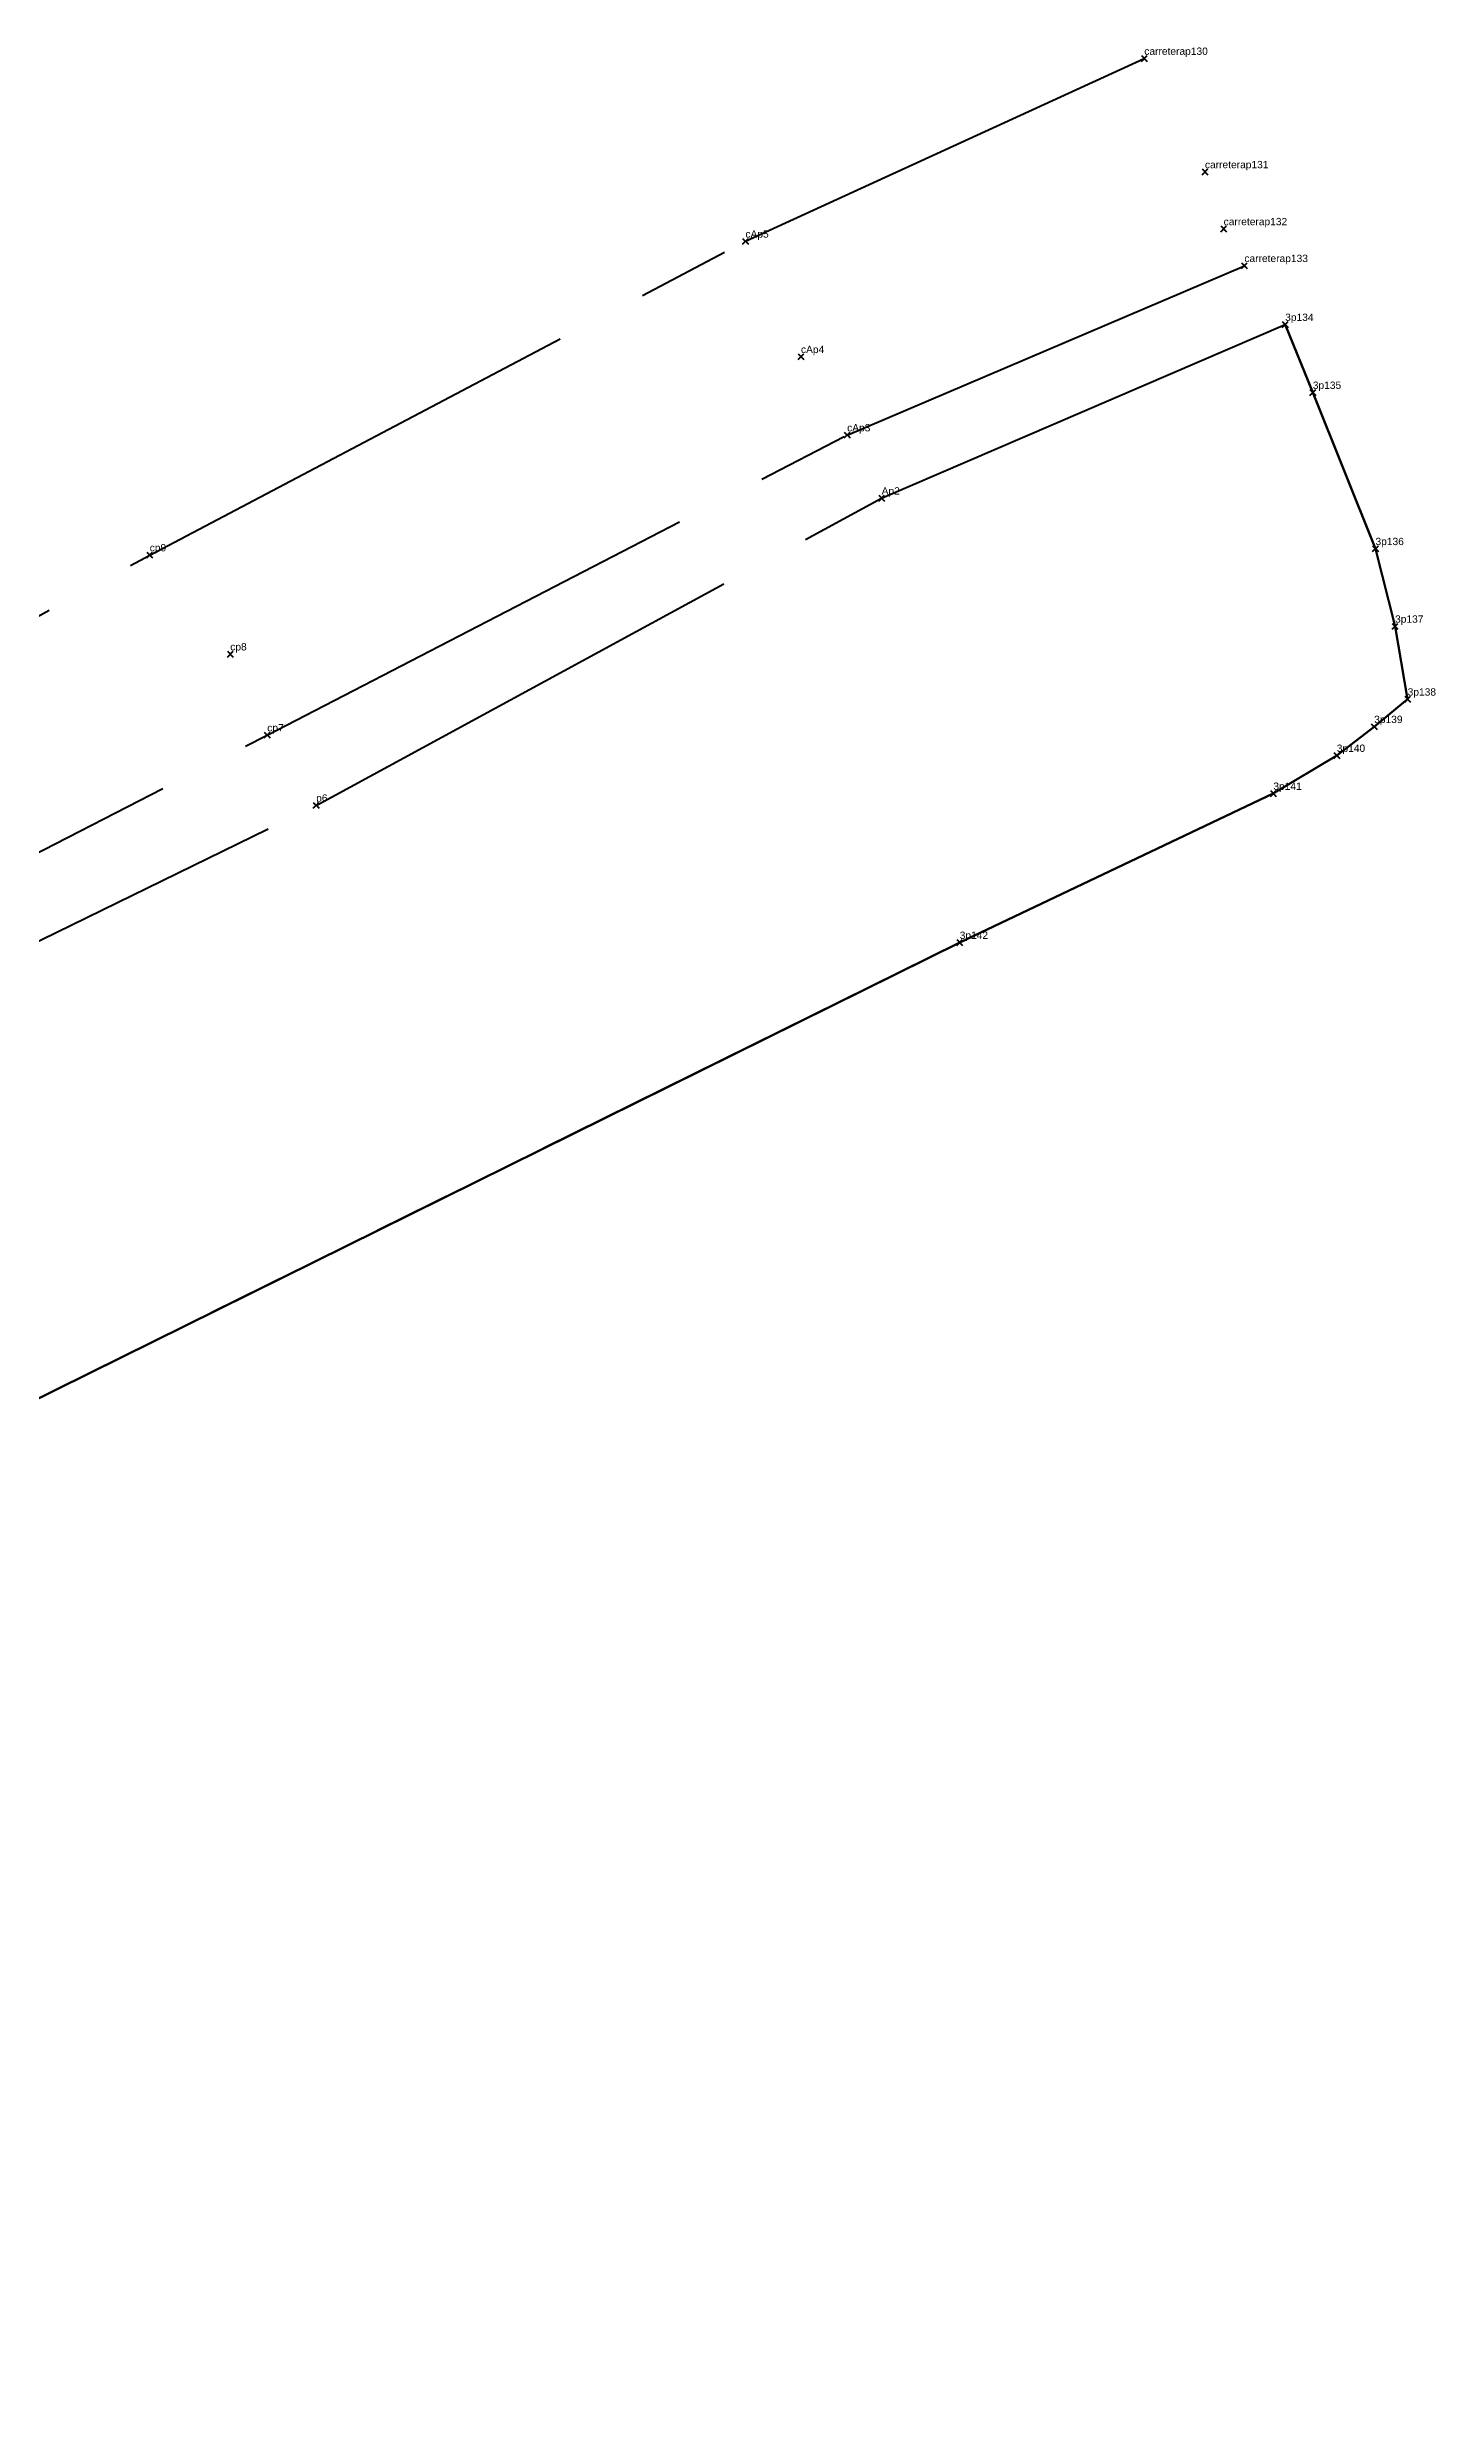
# Model space of a CAD drawing. Header units: millimetres. Extents: x 621039 to 621944, y 1339693 to 1340504.
# Drawn here: x 621848.6 to 621943.5, y 1340160.4 to 1340322.5 of the extents above; entities that cross this region are included whole.
import ezdxf

# ---------------------------------------------------------------- set-up
doc = ezdxf.new("R2010")
doc.units = ezdxf.units.MM
doc.header["$PDMODE"] = 3
doc.header["$PDSIZE"] = 0.2
doc.linetypes.add('PHANTOM', pattern=[63.5, 31.75, -6.35, 6.35, -6.35, 6.35, -6.35])
doc.layers.get('0').update_dxf_attribs({"color": 1, "linetype": 'CONTINUOUS', "lineweight": 100})
for name, color, linetype, lineweight in [('Line', 250, 'CONTINUOUS', 100), ('Point', 5, 'CONTINUOUS', 100), ('Point_Name', 1, 'CONTINUOUS', 100)]:
    doc.layers.add(name, color=color, linetype=linetype, lineweight=lineweight)
doc.styles.get("Standard").update_dxf_attribs({"font": 'arial.ttf', "width": 0.65})

msp = doc.modelspace()

# ---------------------------------------------------------------- linework, layer by layer
at = {"color": 0, "linetype": 'PHANTOM'}
for points, elevation in [([(621700.62, 1340193.8), (621762.51, 1340235.18), (621820.85, 1340268.75), (621855.56, 1340287.8), (621896.32, 1340309.27), (621923.61, 1340321.78)], 34.97), ([(621704.44, 1340188.09), (621768.04, 1340226.24), (621828.21, 1340257.32), (621863.6, 1340275.48), (621903.28, 1340296.01), (621930.46, 1340307.6)], 34.58)]:
    msp.add_lwpolyline(points, dxfattribs=dict(at, elevation=elevation))
at = {"color": 0}
msp.add_lwpolyline([(621660.43, 1340037.08), (621701.03, 1340101.2), (621704.81, 1340106.57), (621719.53, 1340129.66), (621740.1, 1340157.6), (621744.26, 1340163.17), (621754.7, 1340174.66), (621770.81, 1340185.36), (621804.51, 1340205.82), (621844.74, 1340228.5), (621910.98, 1340261.28), (621932.44, 1340271.48), (621936.78, 1340274.08), (621939.34, 1340276.05), (621941.63, 1340277.93), (621940.77, 1340282.92), (621939.43, 1340288.23), (621935.14, 1340298.92), (621933.25, 1340303.57)], dxfattribs=at)
at = {"color": 0, "linetype": 'PHANTOM'}
msp.add_lwpolyline([(621718.97, 1340194.93), (621770.06, 1340222.72), (621822.08, 1340249.16), (621830.57, 1340253.53), (621835.13, 1340255.11), (621866.95, 1340270.67), (621905.64, 1340291.69), (621933.25, 1340303.57), (621935.14, 1340298.92), (621939.43, 1340288.23), (621940.77, 1340282.92), (621941.63, 1340277.93), (621939.34, 1340276.05), (621936.78, 1340274.08), (621932.44, 1340271.48), (621910.98, 1340261.28), (621844.74, 1340228.5), (621804.51, 1340205.82), (621770.81, 1340185.36), (621754.7, 1340174.66), (621744.26, 1340163.17)], dxfattribs=at)
at = {"layer": 'Line'}
msp.add_polyline3d([(621933.25, 1340303.57, 0), (621935.14, 1340298.92, 0), (621939.43, 1340288.23, 0), (621940.77, 1340282.92, 0), (621941.63, 1340277.93, 0), (621939.34, 1340276.05, 0), (621936.78, 1340274.08, 0), (621932.44, 1340271.48, 0), (621910.98, 1340261.28, 0), (621844.74, 1340228.5, 0), (621804.51, 1340205.82, 0), (621770.81, 1340185.36, 0), (621754.7, 1340174.66, 0), (621744.26, 1340163.17, 0), (621740.1, 1340157.6, 0), (621719.53, 1340129.66, 0), (621704.81, 1340106.57, 0), (621701.03, 1340101.2, 0), (621660.43, 1340037.08, 0)], dxfattribs=at)
at = {"layer": 'Point'}
for p in [(621923.61, 1340321.78, -5.08), (621927.76, 1340314.02, -4.63), (621929.04, 1340310.12, -4.38), (621896.32, 1340309.27, 0.03), (621930.46, 1340307.6, -4.19), (621933.25, 1340303.57, 34.42), (621933.25, 1340303.57), (621900.12, 1340301.37, 0.79), (621935.14, 1340298.92, 34.6), (621903.28, 1340296.01, 0.98), (621905.64, 1340291.69, -0.12), (621855.56, 1340287.8, 0.26), (621939.43, 1340288.23, 34.83), (621940.77, 1340282.92, 34.78), (621861.07, 1340281.02, 0.87), (621941.63, 1340277.93, 34.79), (621863.6, 1340275.48, 0.91), (621939.34, 1340276.05, 34.65), (621936.78, 1340274.08, 34.68), (621866.95, 1340270.67, -0.58), (621932.44, 1340271.48, 34.65), (621910.98, 1340261.28, 34.67)]:
    msp.add_point(p, dxfattribs=at)

# ---------------------------------------------------------------- texts
at = {"layer": 'Point_Name'}
for s, p in [('carreterap130', (621923.61, 1340322.03, -39.81)), ('carreterap131', (621927.76, 1340314.27, -39.81)), ('cAp5', (621896.32, 1340309.52, -39.81)), ('carreterap132', (621929.04, 1340310.37, -39.81)), ('carreterap133', (621930.46, 1340307.85, -39.81)), ('3p134', (621933.25, 1340303.82)), ('cAp4', (621900.12, 1340301.62, -39.81)), ('3p135', (621935.14, 1340299.17)), ('cAp3', (621903.28, 1340296.26, -39.81)), ('Ap2', (621905.64, 1340291.94, -39.81)), ('3p136', (621939.43, 1340288.48)), ('cp9', (621855.56, 1340288.05, -39.81)), ('3p137', (621940.77, 1340283.17)), ('cp8', (621861.07, 1340281.27, -39.81)), ('3p138', (621941.63, 1340278.18)), ('cp7', (621863.6, 1340275.73, -39.81)), ('3p139', (621939.34, 1340276.3)), ('3p140', (621936.78, 1340274.33)), ('p6', (621866.95, 1340270.92, -39.81)), ('3p141', (621932.44, 1340271.73)), ('3p142', (621910.98, 1340261.53))]:
    msp.add_text(s, height=0.5, dxfattribs=at).set_placement(p)

doc.saveas('drawing.dxf')
